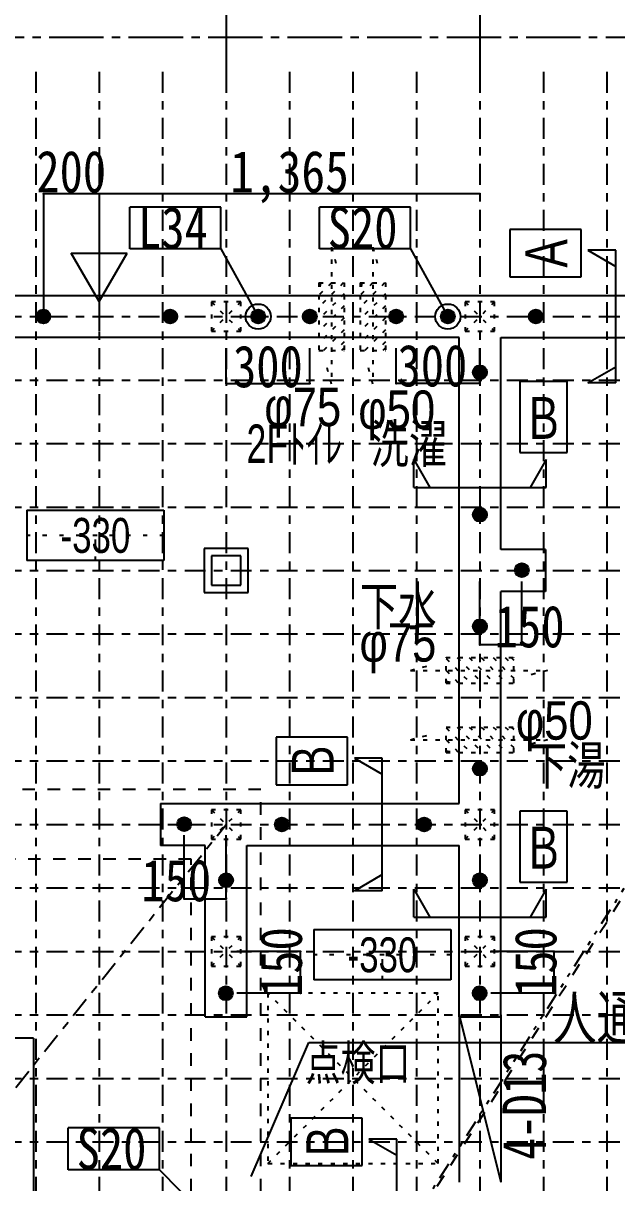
# Model space of a CAD drawing. Header units: millimetres. Extents: x 2414 to 2906, y 1861 to 2205.
# Drawn here: x 2582.8 to 2625.3, y 2078.2 to 2161.3 of the extents above; entities that cross this region are included whole.
import ezdxf
from ezdxf.enums import TextEntityAlignment as Align

# ---------------------------------------------------------------- set-up
doc = ezdxf.new("R2010")
doc.units = ezdxf.units.MM
for name, pattern in [('jw-line02', [1.2, 0.3, -0.6, 0.3]), ('jw-line03', [9, 0.9, -0.9, 0.9, -0.9, 0.9, -0.9, 0.9, -0.9, 0.9, -0.9]), ('jw-line05', [4.8, 1.5, -0.6, 0.6, -0.6, 1.5]), ('jw-line06', [9.6, 3.9, -0.6, 0.6, -0.6, 3.9]), ('jw-line07', [4.8, 1.2, -0.6, 0.3, -0.6, 0.3, -0.6, 1.2]), ('jw-line09', [1.2, 0.3, -0.9]), ('jw-lineS01', [0])]:
    doc.linetypes.add(name, pattern=pattern)
for name, color, linetype in [('8-0', 7, 'Continuous'), ('8-1', 7, 'Continuous'), ('8-2', 7, 'Continuous'), ('8-3', 7, 'Continuous'), ('8-4', 7, 'Continuous'), ('8-5', 7, 'Continuous'), ('8-6', 7, 'Continuous'), ('8-9', 7, 'Continuous'), ('8-B', 7, 'Continuous'), ('8-C', 7, 'Continuous'), ('8-D', 7, 'Continuous'), ('8-F', 7, 'Continuous'), ('F-8', 7, 'Continuous')]:
    doc.layers.add(name, color=color, linetype=linetype)
doc.styles.add('HGｺﾞｼｯｸM', font='', dxfattribs={"height": 0.2})
doc.styles.add('ＭＳ ゴシック', font='', dxfattribs={"height": 0.2})
doc.styles.get('HGｺﾞｼｯｸM').set_extended_font_data('HGｺﾞｼｯｸM')
doc.styles.get('ＭＳ ゴシック').set_extended_font_data('MS Gothic')

# ---------------------------------------------------------------- blocks, each defined once
blk = doc.blocks.new('120501@@SfigorgFlag@@4')
at = {"layer": '8-0', "color": 2, "linetype": 'jw-line02'}
for p, q in [((-0.018, 5.034), (0.433, 3.352)), ((-0.018, 5.034), (-0.018, -4.786)), ((-0.929, 2.479), (-0.929, -2.366)), ((-0.929, 2.479), (0.893, 2.479)), ((-0.804, 2.479), (-0.929, 1.754)), ((0.826, 2.479), (-0.929, 0.724)), ((-0.033, 2.479), (-0.929, 1.583)), ((0.893, 1.688), (-0.929, -0.135)), ((0.893, 2.479), (0.893, -2.366)), ((0.893, 0.828), (-0.929, -0.994)), ((0.893, -0.031), (-0.929, -1.853)), ((0.893, -0.89), (-0.583, -2.366)), ((-0.929, -2.366), (0.893, -2.366)), ((0.893, -1.749), (0.277, -2.366)), ((0.893, -2.179), (0.706, -2.366)), ((-0.018, -4.786), (-0.393, -3.388))]:
    blk.add_line(p, q, dxfattribs=at)

msp = doc.modelspace()

# ---------------------------------------------------------------- linework, layer by layer
at = {"layer": '8-0', "color": 4, "linetype": 'Continuous'}
for p, q in [((2588.232, 2149.04), (2584.232, 2149.04)), ((2584.232, 2149.04), (2584.232, 2140.748)), ((2615.532, 2149.04), (2588.232, 2149.04)), ((2588.232, 2149.04), (2588.232, 2140.748)), ((2618.532, 2116.718), (2615.532, 2116.718)), ((2594.332, 2098.518), (2597.332, 2098.518)), ((2602.662, 2091.748), (2602.662, 2094.748)), ((2620.862, 2091.748), (2620.862, 2094.748))]:
    msp.add_line(p, q, dxfattribs=at)
at = {"layer": '8-0', "color": 7, "linetype": 'jw-line03'}
msp.add_line((2523.032, 1938.548), (2653.432, 2141.748), dxfattribs=at)
at = {"layer": '8-0', "color": 7, "linetype": 'jw-line07'}
msp.add_line((2651.932, 2140.248), (2524.532, 1940.048), dxfattribs=at)
at = {"layer": '8-0', "color": 212, "linetype": 'Continuous'}
for p, q in [((2620.232, 2123.548), (2620.232, 2120.548)), ((2592.632, 2105.348), (2592.632, 2102.348)), ((2595.832, 2090.048), (2598.832, 2090.048)), ((2614.032, 2090.048), (2617.032, 2090.048))]:
    msp.add_line(p, q, dxfattribs=at)
at = {"layer": '8-0', "color": 7, "linetype": 'jw-line05'}
msp.add_line((2524.532, 2012.848), (2597.332, 2103.848), dxfattribs=at)
at = {"layer": '8-0', "color": 7, "linetype": 'Continuous'}
msp.add_line((2599.143, 2078.604), (2603.267, 2088.218), dxfattribs=at)
for p in [(2584.232, 2149.04), (2588.232, 2149.04), (2615.532, 2149.04), (2615.532, 2116.718), (2615.532, 2116.718), (2618.532, 2116.718), (2594.332, 2098.518), (2597.332, 2098.518), (2597.332, 2098.518), (2602.662, 2094.748), (2602.662, 2094.748), (2620.862, 2094.748), (2620.862, 2094.748), (2602.662, 2091.748), (2620.862, 2091.748)]:
    msp.add_point(p, dxfattribs=at)
at = {"layer": '8-1', "color": 4, "linetype": 'Continuous'}
for p, q in [((2614.032, 2090.048), (2614.032, 2078.203)), ((2614.052, 2090.203), (2617.032, 2078.203)), ((2617.032, 2090.203), (2617.032, 2078.203))]:
    msp.add_line(p, q, dxfattribs=at)
at = {"layer": '8-2', "color": 1, "linetype": 'Continuous'}
for p, q in [((2590.421, 2145.094), (2590.421, 2148.094)), ((2596.96, 2148.094), (2590.421, 2148.094)), ((2596.96, 2145.094), (2596.96, 2148.094)), ((2610.56, 2148.094), (2604.021, 2148.094)), ((2604.021, 2145.094), (2604.021, 2148.094)), ((2610.56, 2145.094), (2610.56, 2148.094)), ((2596.96, 2145.094), (2599.632, 2140.248)), ((2610.56, 2145.094), (2613.232, 2140.248)), ((2586.021, 2079.094), (2586.021, 2082.094)), ((2592.56, 2082.094), (2586.021, 2082.094)), ((2592.56, 2079.094), (2592.56, 2082.094)), ((2592.56, 2079.094), (2597.332, 2074.248))]:
    msp.add_line(p, q, dxfattribs=at)
at = {"layer": '8-2', "color": 3, "linetype": 'Continuous'}
for p, q in [((2586.232, 2144.782), (2590.232, 2144.782)), ((2588.232, 2141.318), (2586.232, 2144.782)), ((2588.232, 2141.318), (2590.232, 2144.782))]:
    msp.add_line(p, q, dxfattribs=at)
at = {"layer": '8-2', "color": 212, "linetype": 'Continuous'}
msp.add_line((2588.232, 2144.782), (2588.232, 2139.214), dxfattribs=at)
at = {"layer": '8-2', "color": 1, "linetype": 'jw-lineS01'}
for p, q in [((2596.96, 2145.094), (2590.421, 2145.094)), ((2610.56, 2145.094), (2604.021, 2145.094)), ((2592.56, 2079.094), (2586.021, 2079.094))]:
    msp.add_line(p, q, dxfattribs=at)
at = {"layer": '8-3', "color": 2, "linetype": 'jw-line02'}
for p, q in [((2598.382, 2141.298), (2596.282, 2141.298)), ((2596.282, 2141.298), (2596.282, 2139.198)), ((2596.282, 2139.198), (2598.382, 2141.298)), ((2596.282, 2141.298), (2598.382, 2139.198)), ((2598.382, 2139.198), (2598.382, 2141.298)), ((2616.582, 2141.298), (2614.482, 2141.298)), ((2614.482, 2141.298), (2614.482, 2139.198)), ((2614.482, 2139.198), (2616.582, 2141.298)), ((2614.482, 2141.298), (2616.582, 2139.198)), ((2616.582, 2139.198), (2616.582, 2141.298)), ((2596.282, 2139.198), (2598.382, 2139.198)), ((2614.482, 2139.198), (2616.582, 2139.198)), ((2598.382, 2104.898), (2596.282, 2104.898)), ((2596.282, 2104.898), (2596.282, 2102.798)), ((2596.282, 2102.798), (2598.382, 2104.898)), ((2596.282, 2104.898), (2598.382, 2102.798)), ((2598.382, 2102.798), (2598.382, 2104.898)), ((2616.582, 2104.898), (2614.482, 2104.898)), ((2614.482, 2104.898), (2614.482, 2102.798)), ((2614.482, 2102.798), (2616.582, 2104.898)), ((2614.482, 2104.898), (2616.582, 2102.798)), ((2616.582, 2102.798), (2616.582, 2104.898)), ((2596.282, 2102.798), (2598.382, 2102.798)), ((2614.482, 2102.798), (2616.582, 2102.798)), ((2598.382, 2095.798), (2596.282, 2095.798)), ((2596.282, 2095.798), (2596.282, 2093.698)), ((2596.282, 2093.698), (2598.382, 2095.798)), ((2596.282, 2095.798), (2598.382, 2093.698)), ((2598.382, 2093.698), (2598.382, 2095.798)), ((2616.582, 2095.798), (2614.482, 2095.798)), ((2614.482, 2095.798), (2614.482, 2093.698)), ((2614.482, 2093.698), (2616.582, 2095.798)), ((2614.482, 2095.798), (2616.582, 2093.698)), ((2616.582, 2093.698), (2616.582, 2095.798)), ((2596.282, 2093.698), (2598.382, 2093.698)), ((2614.482, 2093.698), (2616.582, 2093.698))]:
    msp.add_line(p, q, dxfattribs=at)
at = {"layer": '8-3', "color": 3, "linetype": 'Continuous'}
for p, q in [((2583.053, 2126.367), (2592.88, 2126.367)), ((2583.053, 2126.367), (2583.053, 2122.761)), ((2583.053, 2126.367), (2592.88, 2126.367)), ((2583.053, 2126.367), (2583.053, 2122.761)), ((2583.053, 2126.367), (2592.88, 2126.367)), ((2583.053, 2126.367), (2583.053, 2122.761)), ((2583.053, 2126.367), (2592.88, 2126.367)), ((2583.053, 2126.367), (2583.053, 2122.761)), ((2592.88, 2126.367), (2592.88, 2122.761)), ((2592.88, 2126.367), (2592.88, 2122.761)), ((2592.88, 2126.367), (2592.88, 2122.761)), ((2592.88, 2126.367), (2592.88, 2122.761)), ((2592.88, 2122.761), (2583.053, 2122.761)), ((2592.88, 2122.761), (2583.053, 2122.761)), ((2592.88, 2122.761), (2583.053, 2122.761)), ((2592.88, 2122.761), (2583.053, 2122.761)), ((2603.631, 2096.308), (2613.458, 2096.308)), ((2603.631, 2096.308), (2603.631, 2092.701)), ((2603.631, 2096.308), (2613.458, 2096.308)), ((2603.631, 2096.308), (2603.631, 2092.701)), ((2603.631, 2096.308), (2613.458, 2096.308)), ((2603.631, 2096.308), (2603.631, 2092.701)), ((2603.631, 2096.308), (2613.458, 2096.308)), ((2603.631, 2096.308), (2603.631, 2092.701)), ((2613.458, 2096.308), (2613.458, 2092.701)), ((2613.458, 2096.308), (2613.458, 2092.701)), ((2613.458, 2096.308), (2613.458, 2092.701)), ((2613.458, 2096.308), (2613.458, 2092.701)), ((2613.458, 2092.701), (2603.631, 2092.701)), ((2613.458, 2092.701), (2603.631, 2092.701)), ((2613.458, 2092.701), (2603.631, 2092.701)), ((2613.458, 2092.701), (2603.631, 2092.701))]:
    msp.add_line(p, q, dxfattribs=at)
at = {"layer": '8-3', "color": 3, "linetype": 'jw-line09'}
for p, q in [((2587.966, 2122.761), (2587.966, 2126.367)), ((2587.966, 2122.761), (2587.966, 2126.367)), ((2587.966, 2122.761), (2587.966, 2126.367)), ((2587.966, 2122.761), (2587.966, 2126.367)), ((2592.88, 2124.564), (2583.053, 2124.564)), ((2592.88, 2124.564), (2583.053, 2124.564)), ((2592.88, 2124.564), (2583.053, 2124.564)), ((2592.88, 2124.564), (2583.053, 2124.564)), ((2608.545, 2092.701), (2608.545, 2096.308)), ((2608.545, 2092.701), (2608.545, 2096.308)), ((2608.545, 2092.701), (2608.545, 2096.308)), ((2608.545, 2092.701), (2608.545, 2096.308)), ((2613.458, 2094.504), (2603.631, 2094.504)), ((2613.458, 2094.504), (2603.631, 2094.504)), ((2613.458, 2094.504), (2603.631, 2094.504)), ((2613.458, 2094.504), (2603.631, 2094.504))]:
    msp.add_line(p, q, dxfattribs=at)
at = {"layer": '8-4', "color": 212, "linetype": 'Continuous'}
for p, q in [((2523.032, 2141.748), (2653.432, 2141.748)), ((2614.032, 2138.748), (2562.432, 2138.748)), ((2614.032, 2105.348), (2614.032, 2138.748)), ((2617.032, 2138.748), (2650.432, 2138.748)), ((2617.032, 2123.548), (2617.032, 2138.748)), ((2620.232, 2123.548), (2617.032, 2123.548)), ((2617.032, 2090.048), (2617.032, 2120.548)), ((2620.232, 2120.548), (2617.032, 2120.548)), ((2592.632, 2105.348), (2614.032, 2105.348)), ((2595.832, 2102.348), (2592.632, 2102.348)), ((2595.832, 2090.048), (2595.832, 2102.348)), ((2598.832, 2102.348), (2614.032, 2102.348)), ((2598.832, 2090.048), (2598.832, 2102.348)), ((2614.032, 2090.048), (2614.032, 2102.348))]:
    msp.add_line(p, q, dxfattribs=at)
at = {"layer": '8-4', "color": 4, "linetype": 'Continuous'}
for p, q in [((2597.332, 2135.46), (2603.332, 2135.46)), ((2615.532, 2135.46), (2609.532, 2135.46))]:
    msp.add_line(p, q, dxfattribs=at)
at = {"layer": '8-4', "color": 212, "linetype": 'jw-line03'}
for p, q in [((2599.832, 2106.348), (2553.059, 2106.348)), ((2599.832, 2016.348), (2599.832, 2106.348)), ((2594.832, 2101.348), (2553.059, 2101.348)), ((2594.832, 2016.348), (2594.832, 2101.348))]:
    msp.add_line(p, q, dxfattribs=at)
at = {"layer": '8-4', "color": 4, "linetype": 'jw-line02'}
for p, q in [((2600.332, 2091.748), (2600.332, 2079.548)), ((2600.332, 2079.548), (2612.532, 2091.748)), ((2612.532, 2091.748), (2600.332, 2091.748)), ((2612.532, 2079.548), (2600.332, 2091.748)), ((2612.532, 2079.548), (2612.532, 2091.748)), ((2600.332, 2079.548), (2612.532, 2079.548))]:
    msp.add_line(p, q, dxfattribs=at)
at = {"layer": '8-4', "color": 7, "linetype": 'Continuous'}
for p in [(2597.332, 2135.46), (2603.332, 2135.46), (2609.532, 2135.46), (2615.532, 2135.46), (2615.532, 2116.759), (2615.532, 2116.759), (2597.332, 2098.559), (2597.332, 2098.559), (2602.621, 2094.748), (2602.621, 2094.748), (2620.821, 2094.748), (2620.821, 2094.748)]:
    msp.add_point(p, dxfattribs=at)
at = {"layer": '8-5', "color": 4, "linetype": 'jw-line06'}
msp.add_line((2759.548, 2160.248), (2504.55, 2160.248), dxfattribs=at)
at = {"layer": '8-6', "color": 7, "linetype": 'Continuous'}
for q in [(2577.653, 2088.532), (2583.517, 2061.803)]:
    msp.add_line((2583.517, 2088.532), q, dxfattribs=at)
at = {"layer": '8-9', "color": 8, "linetype": 'jw-line05'}
for p, q in [((2583.682, 2157.787), (2583.682, 1920.18)), ((2588.232, 2157.787), (2588.232, 1920.18)), ((2592.782, 2157.787), (2592.782, 1920.18)), ((2601.882, 2157.787), (2601.882, 1920.18)), ((2606.432, 2157.787), (2606.432, 1920.18)), ((2610.982, 2157.787), (2610.982, 1920.18)), ((2620.082, 2157.787), (2620.082, 1920.18)), ((2624.632, 2157.787), (2624.632, 1920.18)), ((2501.965, 2135.698), (2716.591, 2135.698)), ((2501.965, 2131.148), (2716.591, 2131.148)), ((2501.965, 2126.598), (2716.591, 2126.598)), ((2501.965, 2117.498), (2716.591, 2117.498)), ((2501.965, 2112.948), (2716.591, 2112.948)), ((2501.965, 2108.398), (2716.591, 2108.398)), ((2501.965, 2099.298), (2716.591, 2099.298)), ((2501.965, 2094.748), (2716.591, 2094.748)), ((2501.965, 2090.198), (2716.591, 2090.198)), ((2501.965, 2081.098), (2716.591, 2081.098))]:
    msp.add_line(p, q, dxfattribs=at)
at = {"layer": '8-9', "color": 4, "linetype": 'jw-line05'}
for p, q in [((2597.332, 2157.787), (2597.332, 1920.18)), ((2597.332, 2157.787), (2597.332, 1920.18)), ((2615.532, 2157.787), (2615.532, 1920.18)), ((2501.965, 2140.248), (2716.591, 2140.248)), ((2501.965, 2122.048), (2716.591, 2122.048)), ((2501.965, 2103.848), (2716.591, 2103.848)), ((2501.965, 2085.648), (2716.591, 2085.648))]:
    msp.add_line(p, q, dxfattribs=at)
at = {"layer": '8-B', "color": 7, "linetype": 'Continuous'}
msp.add_line((2603.267, 2088.218), (2645.706, 2088.218), dxfattribs=at)
at = {"layer": '8-C', "color": 7, "linetype": 'Continuous'}
for p, q in [((2622.779, 2146.498), (2617.679, 2146.498)), ((2617.679, 2146.498), (2617.679, 2143.098)), ((2622.779, 2143.098), (2622.779, 2146.498)), ((2617.679, 2143.098), (2622.779, 2143.098)), ((2621.782, 2135.601), (2618.382, 2135.601)), ((2618.382, 2135.601), (2618.382, 2130.501)), ((2621.782, 2130.501), (2621.782, 2135.601)), ((2618.382, 2130.501), (2621.782, 2130.501)), ((2606.029, 2110.098), (2600.929, 2110.098)), ((2600.929, 2110.098), (2600.929, 2106.698)), ((2606.029, 2106.698), (2606.029, 2110.098)), ((2600.929, 2106.698), (2606.029, 2106.698)), ((2621.782, 2104.801), (2618.382, 2104.801)), ((2618.382, 2104.801), (2618.382, 2099.701)), ((2621.782, 2099.701), (2621.782, 2104.801)), ((2618.382, 2099.701), (2621.782, 2099.701)), ((2607.079, 2082.798), (2601.979, 2082.798)), ((2601.979, 2082.798), (2601.979, 2079.398)), ((2607.079, 2079.398), (2607.079, 2082.798)), ((2601.979, 2079.398), (2607.079, 2079.398))]:
    msp.add_line(p, q, dxfattribs=at)
at = {"layer": '8-C', "color": 3, "linetype": 'Continuous'}
for p, q in [((2623.279, 2144.998), (2625.279, 2143.844)), ((2625.279, 2144.998), (2623.279, 2144.998)), ((2625.279, 2135.498), (2625.279, 2144.998)), ((2623.279, 2135.498), (2625.279, 2136.653)), ((2625.279, 2135.498), (2623.279, 2135.498)), ((2610.782, 2130.001), (2611.937, 2128.001)), ((2610.782, 2128.001), (2610.782, 2130.001)), ((2620.282, 2130.001), (2619.127, 2128.001)), ((2620.282, 2128.001), (2620.282, 2130.001)), ((2610.782, 2128.001), (2620.282, 2128.001)), ((2606.529, 2108.598), (2608.529, 2107.444)), ((2608.529, 2108.598), (2606.529, 2108.598)), ((2608.529, 2099.098), (2608.529, 2108.598)), ((2606.529, 2099.098), (2608.529, 2100.253)), ((2608.529, 2099.098), (2606.529, 2099.098)), ((2610.782, 2099.201), (2611.937, 2097.201)), ((2610.782, 2097.201), (2610.782, 2099.201)), ((2620.282, 2099.201), (2619.127, 2097.201)), ((2620.282, 2097.201), (2620.282, 2099.201)), ((2610.782, 2097.201), (2620.282, 2097.201)), ((2607.579, 2081.298), (2609.579, 2080.144)), ((2609.579, 2081.298), (2607.579, 2081.298)), ((2609.579, 2071.798), (2609.579, 2081.298))]:
    msp.add_line(p, q, dxfattribs=at)
at = {"layer": '8-D', "color": 7, "linetype": 'Continuous'}
for p, q in [((2598.907, 2123.623), (2595.757, 2123.623)), ((2595.757, 2123.623), (2595.757, 2120.473)), ((2598.907, 2120.473), (2598.907, 2123.623)), ((2598.382, 2123.098), (2596.282, 2123.098)), ((2596.282, 2123.098), (2596.282, 2120.998)), ((2598.382, 2120.998), (2598.382, 2123.098)), ((2595.757, 2120.473), (2598.907, 2120.473)), ((2596.282, 2120.998), (2598.382, 2120.998))]:
    msp.add_line(p, q, dxfattribs=at)
at = {"layer": '8-F', "color": 4, "linetype": 'Continuous'}
for p, q in [((2597.332, 2135.46), (2597.332, 2137.972)), ((2603.332, 2135.46), (2603.332, 2137.972)), ((2609.532, 2135.46), (2609.532, 2137.972)), ((2615.532, 2135.46), (2615.532, 2137.972)), ((2615.532, 2116.718), (2615.532, 2121.27)), ((2615.532, 2116.718), (2615.532, 2121.27)), ((2615.532, 2116.718), (2615.532, 2121.27)), ((2618.532, 2116.718), (2618.532, 2121.27)), ((2594.332, 2098.518), (2594.332, 2103.07)), ((2597.332, 2098.518), (2597.332, 2103.07)), ((2597.332, 2098.518), (2597.332, 2103.07)), ((2597.332, 2098.518), (2597.332, 2103.07)), ((2602.662, 2094.748), (2598.11, 2094.748)), ((2602.662, 2094.748), (2598.11, 2094.748)), ((2602.662, 2094.748), (2598.11, 2094.748)), ((2620.862, 2094.748), (2616.31, 2094.748)), ((2620.862, 2094.748), (2616.31, 2094.748)), ((2620.862, 2094.748), (2616.31, 2094.748)), ((2602.662, 2091.748), (2598.11, 2091.748)), ((2620.862, 2091.748), (2616.31, 2091.748))]:
    msp.add_line(p, q, dxfattribs=at)
at = {"layer": '8-F', "color": 1, "linetype": 'Continuous', "true_color": 0xff0000}
for points in [[(2584.482, 2140.248, 0.5, 0.5, 1), (2583.982, 2140.248, 0.5, 0.5, 1)], [(2584.482, 2140.248, 0.5, 0.5, 1), (2583.982, 2140.248, 0.5, 0.5, 1)], [(2584.482, 2140.248, 0.5, 0.5, 1), (2583.982, 2140.248, 0.5, 0.5, 1)], [(2584.482, 2140.248, 0.5, 0.5, 1), (2583.982, 2140.248, 0.5, 0.5, 1)], [(2584.482, 2140.248, 0.5, 0.5, 1), (2583.982, 2140.248, 0.5, 0.5, 1)], [(2584.482, 2140.248, 0.5, 0.5, 1), (2583.982, 2140.248, 0.5, 0.5, 1)], [(2584.482, 2140.248, 0.5, 0.5, 1), (2583.982, 2140.248, 0.5, 0.5, 1)], [(2584.482, 2140.248, 0.5, 0.5, 1), (2583.982, 2140.248, 0.5, 0.5, 1)], [(2593.582, 2140.248, 0.5, 0.5, 1), (2593.082, 2140.248, 0.5, 0.5, 1)], [(2593.582, 2140.248, 0.5, 0.5, 1), (2593.082, 2140.248, 0.5, 0.5, 1)], [(2593.582, 2140.248, 0.5, 0.5, 1), (2593.082, 2140.248, 0.5, 0.5, 1)], [(2593.582, 2140.248, 0.5, 0.5, 1), (2593.082, 2140.248, 0.5, 0.5, 1)], [(2593.582, 2140.248, 0.5, 0.5, 1), (2593.082, 2140.248, 0.5, 0.5, 1)], [(2593.582, 2140.248, 0.5, 0.5, 1), (2593.082, 2140.248, 0.5, 0.5, 1)], [(2593.582, 2140.248, 0.5, 0.5, 1), (2593.082, 2140.248, 0.5, 0.5, 1)], [(2593.582, 2140.248, 0.5, 0.5, 1), (2593.082, 2140.248, 0.5, 0.5, 1)], [(2599.882, 2140.248, 0.5, 0.5, 1), (2599.382, 2140.248, 0.5, 0.5, 1)], [(2599.882, 2140.248, 0.5, 0.5, 1), (2599.382, 2140.248, 0.5, 0.5, 1)], [(2599.882, 2140.248, 0.5, 0.5, 1), (2599.382, 2140.248, 0.5, 0.5, 1)], [(2603.582, 2140.248, 0.5, 0.5, 1), (2603.082, 2140.248, 0.5, 0.5, 1)], [(2603.582, 2140.248, 0.5, 0.5, 1), (2603.082, 2140.248, 0.5, 0.5, 1)], [(2603.582, 2140.248, 0.5, 0.5, 1), (2603.082, 2140.248, 0.5, 0.5, 1)], [(2609.782, 2140.248, 0.5, 0.5, 1), (2609.282, 2140.248, 0.5, 0.5, 1)], [(2609.782, 2140.248, 0.5, 0.5, 1), (2609.282, 2140.248, 0.5, 0.5, 1)], [(2609.782, 2140.248, 0.5, 0.5, 1), (2609.282, 2140.248, 0.5, 0.5, 1)], [(2613.482, 2140.248, 0.5, 0.5, 1), (2612.982, 2140.248, 0.5, 0.5, 1)], [(2613.482, 2140.248, 0.5, 0.5, 1), (2612.982, 2140.248, 0.5, 0.5, 1)], [(2613.482, 2140.248, 0.5, 0.5, 1), (2612.982, 2140.248, 0.5, 0.5, 1)], [(2619.782, 2140.248, 0.5, 0.5, 1), (2619.282, 2140.248, 0.5, 0.5, 1)], [(2619.782, 2140.248, 0.5, 0.5, 1), (2619.282, 2140.248, 0.5, 0.5, 1)], [(2619.782, 2140.248, 0.5, 0.5, 1), (2619.282, 2140.248, 0.5, 0.5, 1)], [(2619.782, 2140.248, 0.5, 0.5, 1), (2619.282, 2140.248, 0.5, 0.5, 1)], [(2619.782, 2140.248, 0.5, 0.5, 1), (2619.282, 2140.248, 0.5, 0.5, 1)], [(2619.782, 2140.248, 0.5, 0.5, 1), (2619.282, 2140.248, 0.5, 0.5, 1)], [(2619.782, 2140.248, 0.5, 0.5, 1), (2619.282, 2140.248, 0.5, 0.5, 1)], [(2619.782, 2140.248, 0.5, 0.5, 1), (2619.282, 2140.248, 0.5, 0.5, 1)], [(2615.782, 2136.248, 0.5, 0.5, 1), (2615.282, 2136.248, 0.5, 0.5, 1)], [(2615.782, 2136.248, 0.5, 0.5, 1), (2615.282, 2136.248, 0.5, 0.5, 1)], [(2615.782, 2136.248, 0.5, 0.5, 1), (2615.282, 2136.248, 0.5, 0.5, 1)], [(2615.782, 2136.248, 0.5, 0.5, 1), (2615.282, 2136.248, 0.5, 0.5, 1)], [(2615.782, 2136.248, 0.5, 0.5, 1), (2615.282, 2136.248, 0.5, 0.5, 1)], [(2615.782, 2136.248, 0.5, 0.5, 1), (2615.282, 2136.248, 0.5, 0.5, 1)], [(2615.782, 2136.248, 0.5, 0.5, 1), (2615.282, 2136.248, 0.5, 0.5, 1)], [(2615.782, 2136.248, 0.5, 0.5, 1), (2615.282, 2136.248, 0.5, 0.5, 1)], [(2615.782, 2126.048, 0.5, 0.5, 1), (2615.282, 2126.048, 0.5, 0.5, 1)], [(2615.782, 2126.048, 0.5, 0.5, 1), (2615.282, 2126.048, 0.5, 0.5, 1)], [(2615.782, 2126.048, 0.5, 0.5, 1), (2615.282, 2126.048, 0.5, 0.5, 1)], [(2615.782, 2126.048, 0.5, 0.5, 1), (2615.282, 2126.048, 0.5, 0.5, 1)], [(2615.782, 2126.048, 0.5, 0.5, 1), (2615.282, 2126.048, 0.5, 0.5, 1)], [(2615.782, 2126.048, 0.5, 0.5, 1), (2615.282, 2126.048, 0.5, 0.5, 1)], [(2615.782, 2126.048, 0.5, 0.5, 1), (2615.282, 2126.048, 0.5, 0.5, 1)], [(2615.782, 2126.048, 0.5, 0.5, 1), (2615.282, 2126.048, 0.5, 0.5, 1)], [(2618.782, 2122.068, 0.5, 0.5, 1), (2618.282, 2122.068, 0.5, 0.5, 1)], [(2618.782, 2122.068, 0.5, 0.5, 1), (2618.282, 2122.068, 0.5, 0.5, 1)], [(2618.782, 2122.068, 0.5, 0.5, 1), (2618.282, 2122.068, 0.5, 0.5, 1)], [(2618.782, 2122.068, 0.5, 0.5, 1), (2618.282, 2122.068, 0.5, 0.5, 1)], [(2618.782, 2122.068, 0.5, 0.5, 1), (2618.282, 2122.068, 0.5, 0.5, 1)], [(2618.782, 2122.068, 0.5, 0.5, 1), (2618.282, 2122.068, 0.5, 0.5, 1)], [(2618.782, 2122.068, 0.5, 0.5, 1), (2618.282, 2122.068, 0.5, 0.5, 1)], [(2618.782, 2122.068, 0.5, 0.5, 1), (2618.282, 2122.068, 0.5, 0.5, 1)], [(2615.782, 2118.048, 0.5, 0.5, 1), (2615.282, 2118.048, 0.5, 0.5, 1)], [(2615.782, 2118.048, 0.5, 0.5, 1), (2615.282, 2118.048, 0.5, 0.5, 1)], [(2615.782, 2118.048, 0.5, 0.5, 1), (2615.282, 2118.048, 0.5, 0.5, 1)], [(2615.782, 2118.048, 0.5, 0.5, 1), (2615.282, 2118.048, 0.5, 0.5, 1)], [(2615.782, 2118.048, 0.5, 0.5, 1), (2615.282, 2118.048, 0.5, 0.5, 1)], [(2615.782, 2118.048, 0.5, 0.5, 1), (2615.282, 2118.048, 0.5, 0.5, 1)], [(2615.782, 2118.048, 0.5, 0.5, 1), (2615.282, 2118.048, 0.5, 0.5, 1)], [(2615.782, 2118.048, 0.5, 0.5, 1), (2615.282, 2118.048, 0.5, 0.5, 1)], [(2615.782, 2107.848, 0.5, 0.5, 1), (2615.282, 2107.848, 0.5, 0.5, 1)], [(2615.782, 2107.848, 0.5, 0.5, 1), (2615.282, 2107.848, 0.5, 0.5, 1)], [(2615.782, 2107.848, 0.5, 0.5, 1), (2615.282, 2107.848, 0.5, 0.5, 1)], [(2615.782, 2107.848, 0.5, 0.5, 1), (2615.282, 2107.848, 0.5, 0.5, 1)], [(2615.782, 2107.848, 0.5, 0.5, 1), (2615.282, 2107.848, 0.5, 0.5, 1)], [(2615.782, 2107.848, 0.5, 0.5, 1), (2615.282, 2107.848, 0.5, 0.5, 1)], [(2615.782, 2107.848, 0.5, 0.5, 1), (2615.282, 2107.848, 0.5, 0.5, 1)], [(2615.782, 2107.848, 0.5, 0.5, 1), (2615.282, 2107.848, 0.5, 0.5, 1)], [(2594.582, 2103.868, 0.5, 0.5, 1), (2594.082, 2103.868, 0.5, 0.5, 1)], [(2594.582, 2103.868, 0.5, 0.5, 1), (2594.082, 2103.868, 0.5, 0.5, 1)], [(2594.582, 2103.868, 0.5, 0.5, 1), (2594.082, 2103.868, 0.5, 0.5, 1)], [(2594.582, 2103.868, 0.5, 0.5, 1), (2594.082, 2103.868, 0.5, 0.5, 1)], [(2594.582, 2103.868, 0.5, 0.5, 1), (2594.082, 2103.868, 0.5, 0.5, 1)], [(2594.582, 2103.868, 0.5, 0.5, 1), (2594.082, 2103.868, 0.5, 0.5, 1)], [(2594.582, 2103.868, 0.5, 0.5, 1), (2594.082, 2103.868, 0.5, 0.5, 1)], [(2594.582, 2103.868, 0.5, 0.5, 1), (2594.082, 2103.868, 0.5, 0.5, 1)], [(2601.582, 2103.848, 0.5, 0.5, 1), (2601.082, 2103.848, 0.5, 0.5, 1)], [(2601.582, 2103.848, 0.5, 0.5, 1), (2601.082, 2103.848, 0.5, 0.5, 1)], [(2601.582, 2103.848, 0.5, 0.5, 1), (2601.082, 2103.848, 0.5, 0.5, 1)], [(2601.582, 2103.848, 0.5, 0.5, 1), (2601.082, 2103.848, 0.5, 0.5, 1)], [(2601.582, 2103.848, 0.5, 0.5, 1), (2601.082, 2103.848, 0.5, 0.5, 1)], [(2601.582, 2103.848, 0.5, 0.5, 1), (2601.082, 2103.848, 0.5, 0.5, 1)], [(2601.582, 2103.848, 0.5, 0.5, 1), (2601.082, 2103.848, 0.5, 0.5, 1)], [(2601.582, 2103.848, 0.5, 0.5, 1), (2601.082, 2103.848, 0.5, 0.5, 1)], [(2611.782, 2103.848, 0.5, 0.5, 1), (2611.282, 2103.848, 0.5, 0.5, 1)], [(2611.782, 2103.848, 0.5, 0.5, 1), (2611.282, 2103.848, 0.5, 0.5, 1)], [(2611.782, 2103.848, 0.5, 0.5, 1), (2611.282, 2103.848, 0.5, 0.5, 1)], [(2611.782, 2103.848, 0.5, 0.5, 1), (2611.282, 2103.848, 0.5, 0.5, 1)], [(2611.782, 2103.848, 0.5, 0.5, 1), (2611.282, 2103.848, 0.5, 0.5, 1)], [(2611.782, 2103.848, 0.5, 0.5, 1), (2611.282, 2103.848, 0.5, 0.5, 1)], [(2611.782, 2103.848, 0.5, 0.5, 1), (2611.282, 2103.848, 0.5, 0.5, 1)], [(2611.782, 2103.848, 0.5, 0.5, 1), (2611.282, 2103.848, 0.5, 0.5, 1)], [(2597.582, 2099.848, 0.5, 0.5, 1), (2597.082, 2099.848, 0.5, 0.5, 1)], [(2597.582, 2099.848, 0.5, 0.5, 1), (2597.082, 2099.848, 0.5, 0.5, 1)], [(2597.582, 2099.848, 0.5, 0.5, 1), (2597.082, 2099.848, 0.5, 0.5, 1)], [(2597.582, 2099.848, 0.5, 0.5, 1), (2597.082, 2099.848, 0.5, 0.5, 1)], [(2597.582, 2099.848, 0.5, 0.5, 1), (2597.082, 2099.848, 0.5, 0.5, 1)], [(2597.582, 2099.848, 0.5, 0.5, 1), (2597.082, 2099.848, 0.5, 0.5, 1)], [(2597.582, 2099.848, 0.5, 0.5, 1), (2597.082, 2099.848, 0.5, 0.5, 1)], [(2597.582, 2099.848, 0.5, 0.5, 1), (2597.082, 2099.848, 0.5, 0.5, 1)], [(2615.782, 2099.848, 0.5, 0.5, 1), (2615.282, 2099.848, 0.5, 0.5, 1)], [(2615.782, 2099.848, 0.5, 0.5, 1), (2615.282, 2099.848, 0.5, 0.5, 1)], [(2615.782, 2099.848, 0.5, 0.5, 1), (2615.282, 2099.848, 0.5, 0.5, 1)], [(2615.782, 2099.848, 0.5, 0.5, 1), (2615.282, 2099.848, 0.5, 0.5, 1)], [(2615.782, 2099.848, 0.5, 0.5, 1), (2615.282, 2099.848, 0.5, 0.5, 1)], [(2615.782, 2099.848, 0.5, 0.5, 1), (2615.282, 2099.848, 0.5, 0.5, 1)], [(2615.782, 2099.848, 0.5, 0.5, 1), (2615.282, 2099.848, 0.5, 0.5, 1)], [(2615.782, 2099.848, 0.5, 0.5, 1), (2615.282, 2099.848, 0.5, 0.5, 1)], [(2597.562, 2091.748, 0.5, 0.5, 1), (2597.062, 2091.748, 0.5, 0.5, 1)], [(2597.562, 2091.748, 0.5, 0.5, 1), (2597.062, 2091.748, 0.5, 0.5, 1)], [(2597.562, 2091.748, 0.5, 0.5, 1), (2597.062, 2091.748, 0.5, 0.5, 1)], [(2597.562, 2091.748, 0.5, 0.5, 1), (2597.062, 2091.748, 0.5, 0.5, 1)], [(2597.562, 2091.748, 0.5, 0.5, 1), (2597.062, 2091.748, 0.5, 0.5, 1)], [(2597.562, 2091.748, 0.5, 0.5, 1), (2597.062, 2091.748, 0.5, 0.5, 1)], [(2597.562, 2091.748, 0.5, 0.5, 1), (2597.062, 2091.748, 0.5, 0.5, 1)], [(2597.562, 2091.748, 0.5, 0.5, 1), (2597.062, 2091.748, 0.5, 0.5, 1)], [(2615.762, 2091.748, 0.5, 0.5, 1), (2615.262, 2091.748, 0.5, 0.5, 1)], [(2615.762, 2091.748, 0.5, 0.5, 1), (2615.262, 2091.748, 0.5, 0.5, 1)], [(2615.762, 2091.748, 0.5, 0.5, 1), (2615.262, 2091.748, 0.5, 0.5, 1)], [(2615.762, 2091.748, 0.5, 0.5, 1), (2615.262, 2091.748, 0.5, 0.5, 1)], [(2615.762, 2091.748, 0.5, 0.5, 1), (2615.262, 2091.748, 0.5, 0.5, 1)], [(2615.762, 2091.748, 0.5, 0.5, 1), (2615.262, 2091.748, 0.5, 0.5, 1)], [(2615.762, 2091.748, 0.5, 0.5, 1), (2615.262, 2091.748, 0.5, 0.5, 1)], [(2615.762, 2091.748, 0.5, 0.5, 1), (2615.262, 2091.748, 0.5, 0.5, 1)]]:
    msp.add_lwpolyline(points, format="xyseb", close=True, dxfattribs=at)
at = {"layer": '8-F', "color": 14, "linetype": 'Continuous'}
for centre, radius in [((2599.632, 2140.248), 0.9), ((2613.232, 2140.248), 0.9), ((2584.232, 2140.248), 0.5), ((2584.232, 2140.248), 0.5), ((2584.232, 2140.248), 0.5), ((2584.232, 2140.248), 0.5), ((2584.232, 2140.248), 0.5), ((2584.232, 2140.248), 0.5), ((2584.232, 2140.248), 0.5), ((2584.232, 2140.248), 0.5), ((2593.332, 2140.248), 0.5), ((2593.332, 2140.248), 0.5), ((2593.332, 2140.248), 0.5), ((2593.332, 2140.248), 0.5), ((2593.332, 2140.248), 0.5), ((2593.332, 2140.248), 0.5), ((2593.332, 2140.248), 0.5), ((2593.332, 2140.248), 0.5), ((2599.632, 2140.248), 0.5), ((2599.632, 2140.248), 0.5), ((2599.632, 2140.248), 0.5), ((2603.332, 2140.248), 0.5), ((2603.332, 2140.248), 0.5), ((2603.332, 2140.248), 0.5), ((2609.532, 2140.248), 0.5), ((2609.532, 2140.248), 0.5), ((2609.532, 2140.248), 0.5), ((2613.232, 2140.248), 0.5), ((2613.232, 2140.248), 0.5), ((2613.232, 2140.248), 0.5), ((2619.532, 2140.248), 0.5), ((2619.532, 2140.248), 0.5), ((2619.532, 2140.248), 0.5), ((2619.532, 2140.248), 0.5), ((2619.532, 2140.248), 0.5), ((2619.532, 2140.248), 0.5), ((2619.532, 2140.248), 0.5), ((2619.532, 2140.248), 0.5), ((2615.532, 2136.248), 0.5), ((2615.532, 2136.248), 0.5), ((2615.532, 2136.248), 0.5), ((2615.532, 2136.248), 0.5), ((2615.532, 2136.248), 0.5), ((2615.532, 2136.248), 0.5), ((2615.532, 2136.248), 0.5), ((2615.532, 2136.248), 0.5), ((2615.532, 2126.048), 0.5), ((2615.532, 2126.048), 0.5), ((2615.532, 2126.048), 0.5), ((2615.532, 2126.048), 0.5), ((2615.532, 2126.048), 0.5), ((2615.532, 2126.048), 0.5), ((2615.532, 2126.048), 0.5), ((2615.532, 2126.048), 0.5), ((2618.532, 2122.068), 0.5), ((2618.532, 2122.068), 0.5), ((2618.532, 2122.068), 0.5), ((2618.532, 2122.068), 0.5), ((2618.532, 2122.068), 0.5), ((2618.532, 2122.068), 0.5), ((2618.532, 2122.068), 0.5), ((2618.532, 2122.068), 0.5), ((2615.532, 2118.048), 0.5), ((2615.532, 2118.048), 0.5), ((2615.532, 2118.048), 0.5), ((2615.532, 2118.048), 0.5), ((2615.532, 2118.048), 0.5), ((2615.532, 2118.048), 0.5), ((2615.532, 2118.048), 0.5), ((2615.532, 2118.048), 0.5), ((2615.532, 2107.848), 0.5), ((2615.532, 2107.848), 0.5), ((2615.532, 2107.848), 0.5), ((2615.532, 2107.848), 0.5), ((2615.532, 2107.848), 0.5), ((2615.532, 2107.848), 0.5), ((2615.532, 2107.848), 0.5), ((2615.532, 2107.848), 0.5), ((2594.332, 2103.868), 0.5), ((2594.332, 2103.868), 0.5), ((2594.332, 2103.868), 0.5), ((2594.332, 2103.868), 0.5), ((2594.332, 2103.868), 0.5), ((2594.332, 2103.868), 0.5), ((2594.332, 2103.868), 0.5), ((2594.332, 2103.868), 0.5), ((2601.332, 2103.848), 0.5), ((2601.332, 2103.848), 0.5), ((2601.332, 2103.848), 0.5), ((2601.332, 2103.848), 0.5), ((2601.332, 2103.848), 0.5), ((2601.332, 2103.848), 0.5), ((2601.332, 2103.848), 0.5), ((2601.332, 2103.848), 0.5), ((2611.532, 2103.848), 0.5), ((2611.532, 2103.848), 0.5), ((2611.532, 2103.848), 0.5), ((2611.532, 2103.848), 0.5), ((2611.532, 2103.848), 0.5), ((2611.532, 2103.848), 0.5), ((2611.532, 2103.848), 0.5), ((2611.532, 2103.848), 0.5), ((2597.332, 2099.848), 0.5), ((2597.332, 2099.848), 0.5), ((2597.332, 2099.848), 0.5), ((2597.332, 2099.848), 0.5), ((2597.332, 2099.848), 0.5), ((2597.332, 2099.848), 0.5), ((2597.332, 2099.848), 0.5), ((2597.332, 2099.848), 0.5), ((2615.532, 2099.848), 0.5), ((2615.532, 2099.848), 0.5), ((2615.532, 2099.848), 0.5), ((2615.532, 2099.848), 0.5), ((2615.532, 2099.848), 0.5), ((2615.532, 2099.848), 0.5), ((2615.532, 2099.848), 0.5), ((2615.532, 2099.848), 0.5), ((2597.312, 2091.748), 0.5), ((2597.312, 2091.748), 0.5), ((2597.312, 2091.748), 0.5), ((2597.312, 2091.748), 0.5), ((2597.312, 2091.748), 0.5), ((2597.312, 2091.748), 0.5), ((2597.312, 2091.748), 0.5), ((2597.312, 2091.748), 0.5), ((2615.512, 2091.748), 0.5), ((2615.512, 2091.748), 0.5), ((2615.512, 2091.748), 0.5), ((2615.512, 2091.748), 0.5), ((2615.512, 2091.748), 0.5), ((2615.512, 2091.748), 0.5), ((2615.512, 2091.748), 0.5), ((2615.512, 2091.748), 0.5)]:
    msp.add_circle(centre, radius, dxfattribs=at)
at = {"layer": 'F-8', "color": 4, "linetype": 'Continuous'}
for p, q in [((2615.532, 2187.787), (2615.532, 2157.787)), ((2597.332, 2181.787), (2597.332, 2157.787))]:
    msp.add_line(p, q, dxfattribs=at)

# ---------------------------------------------------------------- block references
at = {"layer": '8-0', "color": 7, "linetype": 'Continuous'}
for p in [(2604.912, 2140.192), (2607.875, 2140.192)]:
    msp.add_blockref('120501@@SfigorgFlag@@4', p, dxfattribs=at)
at = {"layer": '8-0', "color": 7, "linetype": 'Continuous', "rotation": 90}
for p in [(2615.589, 2114.909), (2615.589, 2109.938)]:
    msp.add_blockref('120501@@SfigorgFlag@@4', p, dxfattribs=at)

# ---------------------------------------------------------------- texts
at = {"layer": '8-0', "color": 7, "linetype": 'jw-line02', "style": 'ＭＳ ゴシック'}
for s, width, p, p2 in [('200', 0.854701, (2583.732, 2149.14), (2588.732, 2149.14)), ('1,365', 0.871795, (2597.632, 2149.14), (2606.132, 2149.14))]:
    msp.add_text(s, height=3, dxfattribs=dict(at, width=width)).set_placement(p, p2, align=Align.FIT)
at = {"layer": '8-0', "color": 3, "linetype": 'Continuous', "style": 'HGｺﾞｼｯｸM'}
for s, width, p, p2 in [('φ75', 0.763636, (2600.076, 2132.392), (2605.584, 2132.392)), ('φ50', 0.763636, (2606.813, 2132.196), (2612.321, 2132.196)), ('2Fﾄｲﾚ', 0.589888, (2598.798, 2129.757), (2605.683, 2129.757)), ('洗濯', 1.272727, (2607.685, 2129.757), (2613.193, 2129.757)), ('下水', 1.272727, (2606.915, 2118.125), (2612.423, 2118.125)), ('φ75', 0.763636, (2606.9, 2115.519), (2612.408, 2115.519)), ('φ50', 0.763636, (2618.11, 2109.921), (2623.618, 2109.921)), ('下湯', 1.272727, (2619.025, 2106.712), (2624.533, 2106.712))]:
    msp.add_text(s, height=2.754, dxfattribs=dict(at, width=width)).set_placement(p, p2, align=Align.FIT)
at = {"layer": '8-0', "color": 7, "linetype": 'Continuous', "style": 'ＭＳ ゴシック', "width": 0.854701}
for p, p2 in [((2616.599, 2116.539), (2621.599, 2116.539)), ((2591.265, 2098.339), (2596.265, 2098.339))]:
    msp.add_text('150', height=3, dxfattribs=at).set_placement(p, p2, align=Align.FIT)
for p, p2 in [((2602.772, 2091.481), (2602.772, 2096.481)), ((2621.016, 2091.483), (2621.016, 2096.483))]:
    msp.add_text('150', height=3, rotation=90, dxfattribs=at).set_placement(p, p2, align=Align.FIT)
at = {"layer": '8-1', "color": 4, "linetype": 'Continuous', "style": 'ＭＳ ゴシック', "width": 0.769231}
msp.add_text('人通口補強4-D16', height=3.125, dxfattribs=at).set_placement((2620.774, 2088.425), (2644.211, 2088.425), align=Align.FIT)
msp.add_text('4-D13', height=3.125, rotation=90, dxfattribs=at).set_placement((2620.275, 2079.816), (2620.275, 2087.628), align=Align.FIT)
at = {"layer": '8-2', "color": 1, "linetype": 'Continuous', "style": 'ＭＳ ゴシック', "width": 0.854701}
for s, p, p2 in [('L34', (2591.022, 2145.121), (2596.022, 2145.121)), ('S20', (2604.622, 2145.121), (2609.622, 2145.121)), ('S20', (2586.622, 2079.121), (2591.622, 2079.121))]:
    msp.add_text(s, height=3, dxfattribs=at).set_placement(p, p2, align=Align.FIT)
at = {"layer": '8-3', "color": 7, "linetype": 'jw-line05', "style": 'HGｺﾞｼｯｸM', "width": 0.506024}
for p, p2 in [((2585.466, 2123.314), (2590.466, 2123.314)), ((2606.045, 2093.254), (2611.045, 2093.254))]:
    msp.add_text('-330', height=2.5, dxfattribs=at).set_placement(p, p2, align=Align.FIT)
at = {"layer": '8-4', "color": 7, "linetype": 'Continuous', "style": 'ＭＳ ゴシック', "width": 0.854701}
for p, p2 in [((2597.83, 2135.181), (2602.83, 2135.181)), ((2609.625, 2135.24), (2614.625, 2135.24))]:
    msp.add_text('300', height=3, dxfattribs=at).set_placement(p, p2, align=Align.FIT)
at = {"layer": '8-4', "color": 4, "linetype": 'Continuous', "style": 'ＭＳ ゴシック', "width": 0.769231}
msp.add_text('点検口', height=2.5, dxfattribs=at).set_placement((2603.043, 2085.506), (2610.543, 2085.506), align=Align.FIT)
at = {"layer": '8-C', "color": 3, "linetype": 'Continuous', "style": 'ＭＳ ゴシック', "width": 0.769231}
for s, p, p2 in [('Ａ', (2621.801, 2143.292), (2621.801, 2146.292)), ('Ｂ', (2605.051, 2106.892), (2605.051, 2109.892)), ('Ｂ', (2606.101, 2079.592), (2606.101, 2082.592))]:
    msp.add_text(s, height=3, rotation=90, dxfattribs=at).set_placement(p, p2, align=Align.FIT)
for p, p2 in [((2618.576, 2131.479), (2621.576, 2131.479)), ((2618.576, 2100.679), (2621.576, 2100.679))]:
    msp.add_text('Ｂ', height=3, dxfattribs=at).set_placement(p, p2, align=Align.FIT)

doc.saveas('drawing.dxf')
